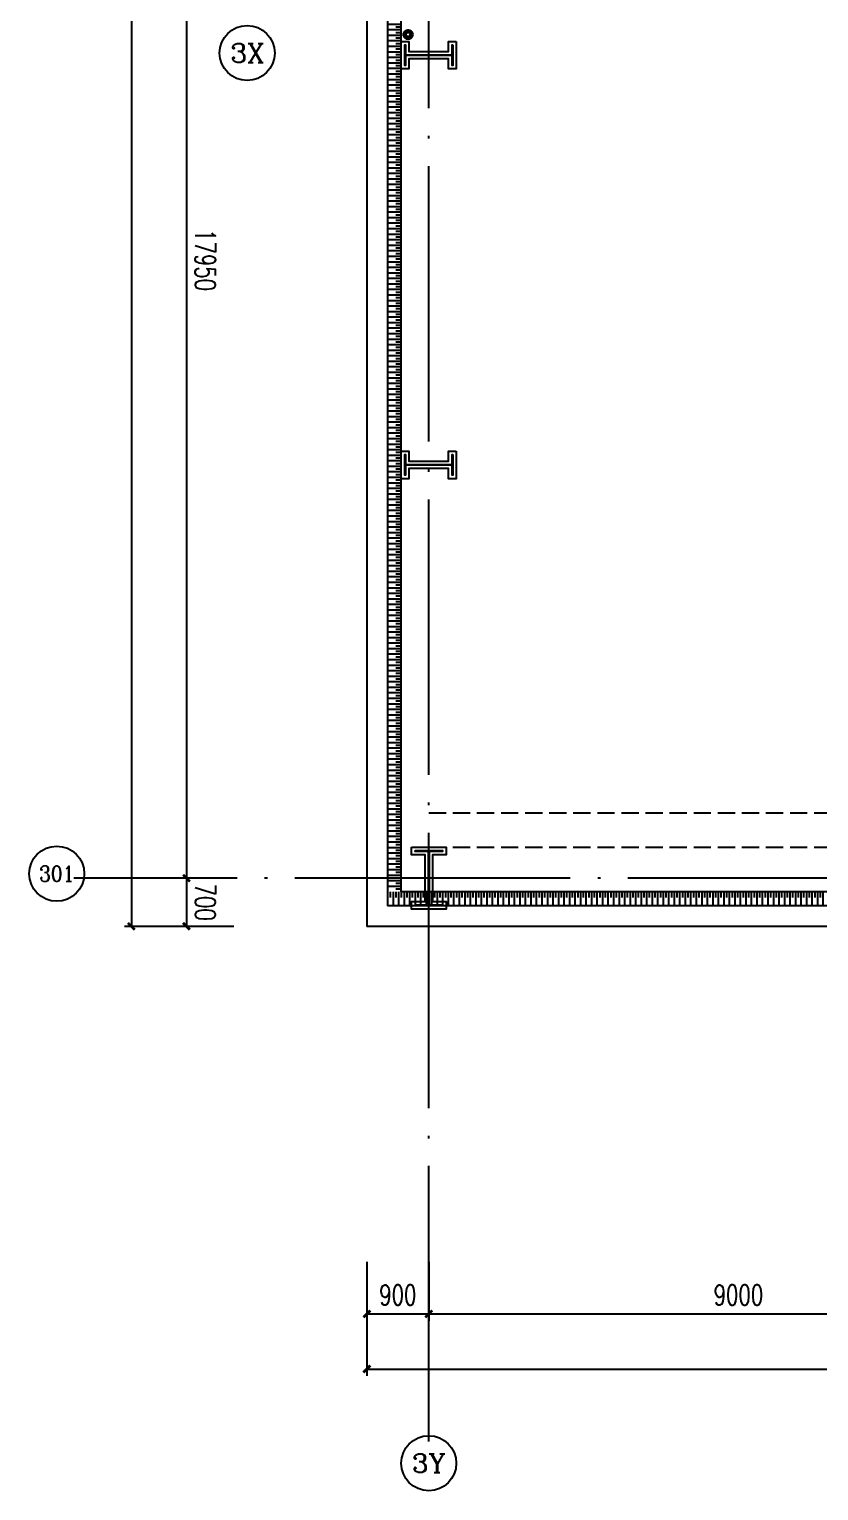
# Model space of a CAD drawing. Extents: x -1396510 to 1250330, y -1892470 to 1623980.
# Drawn here: x 629669 to 641143, y -1368770 to -1347547 of the extents above; entities that cross this region are included whole.
import ezdxf
from ezdxf.enums import TextEntityAlignment as Align

# ---------------------------------------------------------------- set-up
doc = ezdxf.new("R2010")
doc.units = 0
doc.header["$LTSCALE"] = 1000
doc.header["$MEASUREMENT"] = 0
doc.linetypes.add('DASH', pattern=[0.35, 0.25, -0.1])
doc.linetypes.add('DOTE', pattern=[2.42, 2, -0.2, 0.02, -0.2])
doc.layers.get('Defpoints').update_dxf_attribs({"color": 210})
for name, color, linetype in [('99平面图例外参$0$A-HATCH-2', 251, 'Continuous'), ('A-AXIS-D', 1, 'Continuous'), ('A-AXIS-DOTE', 14, 'DOTE'), ('A-HATCH-2', 251, 'Continuous'), ('A-LIN-V', 9, 'Continuous'), ('A-WINDOW', 140, 'Continuous'), ('AS-COLN', 6, 'Continuous'), ('AS-WALL', 40, 'Continuous'), ('SB_ZF消火栓', 10, 'Continuous')]:
    doc.layers.add(name, color=color, linetype=linetype)
doc.layers.add('A-云线2', color=3, linetype='Continuous', plot=False)
doc.layers.add('LG-ZF消防', color=1, linetype='Continuous', lineweight=60)
doc.styles.add('_TCH_AXIS', font='COMPLEX', dxfattribs={"bigfont": 'GBCBIG'})
doc.styles.add('_TCH_DIM_T3', font='SIMPLEX', dxfattribs={"width": 0.705882, "bigfont": 'GBCBIG'})
doc.styles.add('A-DIM_T3', font='SIMPLEX', dxfattribs={"width": 0.705882, "bigfont": 'GBCBIG'})
doc.dimstyles.new('_TCH_ARCH&&100', dxfattribs={"dimtxt": 297.5, "dimasz": 100, "dimexe": 100, "dimexo": 100, "dimgap": 126.25, "dimtad": 1, "dimdec": 0, "dimzin": 0, "dimdsep": 46, "dimtxsty": '_TCH_DIM_T3', "dimblk": 'ARCHTICK', "dimcen": 0.09, "dimclrt": 7, "dimazin": 2, "dimtfac": 1, "dimtdec": 0, "dimtix": 1, "dimtmove": 2, "dimatfit": 3, "dimfxl": 0, "dimtolj": 1, "dimtzin": 0, "dimarcsym": 0})
doc.dimstyles.new('A-DIM&&100', dxfattribs={"dimtxt": 297.5, "dimasz": 100, "dimexe": 100, "dimexo": 100, "dimgap": 126.25, "dimtad": 1, "dimdec": 0, "dimzin": 0, "dimdsep": 46, "dimtxsty": 'A-DIM_T3', "dimblk": 'ARCHTICK', "dimcen": 0.09, "dimclrt": 7, "dimazin": 2, "dimtfac": 1, "dimtdec": 0, "dimtix": 1, "dimtmove": 2, "dimatfit": 3, "dimfxl": 0, "dimtolj": 1, "dimtzin": 0, "dimarcsym": 0})

# ---------------------------------------------------------------- blocks, each defined once
blk = doc.blocks.new('4324324')
at = {"layer": 'A-HATCH-2', "color": 8, "linetype": 'DASH'}
for p, q in [((-312854, 549870), (-138054, 549870)), ((-312854, 549370), (-138054, 549370))]:
    blk.add_line(p, q, dxfattribs=at)
blk = doc.blocks.new('w42343243')
at = {"layer": 'A-HATCH-2', "color": 8}
blk.add_lwpolyline([(-165104, 621070), (-164604, 621070), (-164604, 620958), (-164800, 620958), (-164800, 620282), (-164604, 620282), (-164604, 620170), (-165104, 620170), (-165104, 620282), (-164908, 620282), (-164908, 620958), (-165104, 620958)], close=True, dxfattribs=at)
at = {"layer": 'AS-COLN', "color": 3}
blk.add_lwpolyline([(-165054, 621020), (-164654, 621020), (-164654, 621008), (-164850, 621008), (-164850, 620232), (-164654, 620232), (-164654, 620220), (-165054, 620220), (-165054, 620232), (-164858, 620232), (-164858, 621008), (-165054, 621008)], close=True, dxfattribs=at)
blk = doc.blocks.new('nt66')
at = {"layer": 'A-HATCH-2', "color": 8}
blk.add_lwpolyline([(-195840, 766870), (-195440, 766870), (-195440, 766758), (-195586, 766758), (-195586, 766182), (-195440, 766182), (-195440, 766070), (-195840, 766070), (-195840, 766182), (-195694, 766182), (-195694, 766758), (-195840, 766758)], close=True, dxfattribs=at)
at = {"layer": 'AS-COLN'}
blk.add_lwpolyline([(-195790, 766820), (-195490, 766820), (-195490, 766808), (-195636, 766808), (-195636, 766132), (-195490, 766132), (-195490, 766120), (-195790, 766120), (-195790, 766132), (-195644, 766132), (-195644, 766808), (-195790, 766808)], close=True, dxfattribs=at)
blk = doc.blocks.new('42343')
at = {"rotation": 270}
for p in [(-1079324, 365230), (-1079324, 359280)]:
    blk.add_blockref('nt66', p, dxfattribs=at)
at = {"layer": 'A-WINDOW'}
blk.add_blockref('w42343243', (-148000, -71700), dxfattribs=at)
blk = doc.blocks.new('we42342343234')
at = {"layer": 'LG-ZF消防'}
blk.add_circle((-313154, 561170), 50, dxfattribs=at)
blk = doc.blocks.new('_ArchTick')
at = {"color": 0, "linetype": 'ByBlock', "const_width": 0.4}
blk.add_lwpolyline([(-0.5, -0.5), (0.5, 0.5)], dxfattribs=at)
blk = doc.blocks.new('*D5798')
at = {"layer": 'A-AXIS-D', "color": 0, "lineweight": -2, "transparency": 16777216}
for p, q in [((-900, -77370), (-900, -78228)), ((0, -77370), (0, -78228)), ((-900, -78128), (0, -78128))]:
    blk.add_line(p, q, dxfattribs=at)
at = {"layer": 'Defpoints', "color": 0, "transparency": 16777216}
for p in [(-900, -77270), (0, -77270), (0, -78128)]:
    blk.add_point(p, dxfattribs=at)
at = {"layer": 'A-AXIS-D', "color": 0, "lineweight": -2, "transparency": 16777216, "xscale": 100, "yscale": 100, "zscale": 100, "rotation": 180}
blk.add_blockref('_ArchTick', (-900, -78128), dxfattribs=at)
at = {"layer": 'A-AXIS-D', "color": 0, "lineweight": -2, "transparency": 16777216, "xscale": 100, "yscale": 100, "zscale": 100}
blk.add_blockref('_ArchTick', (0, -78128), dxfattribs=at)
at = {"layer": 'A-AXIS-D', "color": 7, "transparency": 16777216, "insert": (-450, -77853), "char_height": 297.5, "attachment_point": 5, "style": '_TCH_DIM_T3'}
blk.add_mtext('\\A1;900', dxfattribs=at)
blk = doc.blocks.new('*D5799')
at = {"layer": 'A-AXIS-D', "color": 0, "lineweight": -2, "transparency": 16777216}
for p, q in [((0, -77370), (0, -78228)), ((9000, -77370), (9000, -78228)), ((0, -78128), (9000, -78128))]:
    blk.add_line(p, q, dxfattribs=at)
at = {"layer": 'Defpoints', "color": 0, "transparency": 16777216}
for p in [(0, -77270), (9000, -77270), (9000, -78128)]:
    blk.add_point(p, dxfattribs=at)
at = {"layer": 'A-AXIS-D', "color": 0, "lineweight": -2, "transparency": 16777216, "xscale": 100, "yscale": 100, "zscale": 100, "rotation": 180}
blk.add_blockref('_ArchTick', (0, -78128), dxfattribs=at)
at = {"layer": 'A-AXIS-D', "color": 0, "lineweight": -2, "transparency": 16777216, "xscale": 100, "yscale": 100, "zscale": 100}
blk.add_blockref('_ArchTick', (9000, -78128), dxfattribs=at)
at = {"layer": 'A-AXIS-D', "color": 7, "transparency": 16777216, "insert": (4500, -77853), "char_height": 297.5, "attachment_point": 5, "style": '_TCH_DIM_T3'}
blk.add_mtext('\\A1;9000', dxfattribs=at)
blk = doc.blocks.new('*D5825')
at = {"layer": 'A-AXIS-D', "color": 0, "lineweight": -2, "transparency": 16777216}
for p, q in [((-2835, -53850), (-3622, -53850)), ((-3522, -53850), (-3522, -71800)), ((-2835, -71800), (-3622, -71800))]:
    blk.add_line(p, q, dxfattribs=at)
at = {"layer": 'Defpoints', "color": 0, "transparency": 16777216}
for p in [(-2735, -53850), (-3522, -71800), (-2735, -71800)]:
    blk.add_point(p, dxfattribs=at)
at = {"layer": 'A-AXIS-D', "color": 0, "lineweight": -2, "transparency": 16777216, "xscale": 100, "yscale": 100, "zscale": 100}
for p, rotation in [((-3522, -53850), 90), ((-3522, -71800), 270)]:
    blk.add_blockref('_ArchTick', p, dxfattribs=dict(at, rotation=rotation))
at = {"layer": 'A-AXIS-D', "color": 7, "transparency": 16777216, "insert": (-3247, -62825), "char_height": 297.5, "attachment_point": 5, "rotation": 270, "style": 'A-DIM_T3'}
blk.add_mtext('\\A1;17950', dxfattribs=at)
blk = doc.blocks.new('*D5826')
at = {"layer": 'A-AXIS-D', "color": 0, "lineweight": -2, "transparency": 16777216}
for p, q in [((-2835, -71800), (-3622, -71800)), ((-3522, -71800), (-3522, -72500)), ((-2835, -72500), (-3622, -72500))]:
    blk.add_line(p, q, dxfattribs=at)
at = {"layer": 'Defpoints', "color": 0, "transparency": 16777216}
for p in [(-2735, -71800), (-3522, -72500), (-2735, -72500)]:
    blk.add_point(p, dxfattribs=at)
at = {"layer": 'A-AXIS-D', "color": 0, "lineweight": -2, "transparency": 16777216, "xscale": 100, "yscale": 100, "zscale": 100}
for p, rotation in [((-3522, -71800), 90), ((-3522, -72500), 270)]:
    blk.add_blockref('_ArchTick', p, dxfattribs=dict(at, rotation=rotation))
at = {"layer": 'A-AXIS-D', "color": 7, "transparency": 16777216, "insert": (-3247, -72150), "char_height": 297.5, "attachment_point": 5, "rotation": 270, "style": 'A-DIM_T3'}
blk.add_mtext('\\A1;700', dxfattribs=at)
blk = doc.blocks.new('*D5830')
at = {"layer": 'A-AXIS-D', "color": 0, "lineweight": -2, "transparency": 16777216}
for p, q in [((-900, -77470), (-900, -79028)), ((184800, -77470), (184800, -79028)), ((-900, -78928), (184800, -78928))]:
    blk.add_line(p, q, dxfattribs=at)
at = {"layer": 'Defpoints', "color": 0, "transparency": 16777216}
for p in [(-900, -77370), (184800, -77370), (184800, -78928)]:
    blk.add_point(p, dxfattribs=at)
at = {"layer": 'A-AXIS-D', "color": 0, "lineweight": -2, "transparency": 16777216, "xscale": 100, "yscale": 100, "zscale": 100, "rotation": 180}
blk.add_blockref('_ArchTick', (-900, -78928), dxfattribs=at)
at = {"layer": 'A-AXIS-D', "color": 0, "lineweight": -2, "transparency": 16777216, "xscale": 100, "yscale": 100, "zscale": 100}
blk.add_blockref('_ArchTick', (184800, -78928), dxfattribs=at)
at = {"layer": 'A-AXIS-D', "color": 7, "transparency": 16777216, "insert": (91950, -78653), "char_height": 297.5, "attachment_point": 5, "style": '_TCH_DIM_T3'}
blk.add_mtext('\\A1;185700', dxfattribs=at)
blk = doc.blocks.new('*D5831')
at = {"layer": 'A-AXIS-D', "color": 0, "lineweight": -2, "transparency": 16777216}
for p, q in [((-2935, 700), (-4422, 700)), ((-4322, 700), (-4322, -72500)), ((-2935, -72500), (-4422, -72500))]:
    blk.add_line(p, q, dxfattribs=at)
at = {"layer": 'Defpoints', "color": 0, "transparency": 16777216}
for p in [(-2835, 700), (-4322, -72500), (-2835, -72500)]:
    blk.add_point(p, dxfattribs=at)
at = {"layer": 'A-AXIS-D', "color": 0, "lineweight": -2, "transparency": 16777216, "xscale": 100, "yscale": 100, "zscale": 100}
for p, rotation in [((-4322, 700), 90), ((-4322, -72500), 270)]:
    blk.add_blockref('_ArchTick', p, dxfattribs=dict(at, rotation=rotation))
at = {"layer": 'A-AXIS-D', "color": 7, "transparency": 16777216, "insert": (-4047, -35900), "char_height": 297.5, "attachment_point": 5, "rotation": 270, "style": 'A-DIM_T3'}
blk.add_mtext('\\A1;73200', dxfattribs=at)
blk = doc.blocks.new('99平面图例外参$0$$LinePat$填挖边坡')
at = {"color": 0}
for p, q in [((0, 0), (0, -1500)), ((300, 0), (300, -600))]:
    blk.add_line(p, q, dxfattribs=at)
at = {"layer": 'Defpoints', "color": 0}
blk.add_point((600, 0), dxfattribs=at)
blk = doc.blocks.new('世赫3#厂房一层0821')
at = {"layer": 'A-AXIS-D'}
for centre in [(-2639.2, -59818.4), (-5406.7, -71735.7), (0, -80296)]:
    blk.add_circle(centre, 400, dxfattribs=at)
at = {"layer": 'A-AXIS-DOTE', "color": 8, "ltscale": 2}
for p, q in [((0, -79980), (0, 6235)), ((190814.2, -71800), (-5155.8, -71800))]:
    blk.add_line(p, q, dxfattribs=at)
at = {"layer": 'A-LIN-V'}
for p, q in [((-400, -72000.1), (-400, -53465.8)), ((30800, -72000.1), (-400, -72000.1))]:
    blk.add_line(p, q, dxfattribs=at)
at = {"layer": 'AS-WALL'}
for p, q in [((-900, -55850), (-900, -72500.1)), ((-600, -55850), (-600, -72200.1)), ((31400, -72200.1), (-600, -72200.1)), ((31700, -72500.1), (-900, -72500.1))]:
    blk.add_line(p, q, dxfattribs=at)
at = {"layer": '99平面图例外参$0$A-HATCH-2', "color": 203, "yscale": 0.1333333333333333, "zscale": 0.1333333333333333}
for p, xscale, rotation in [((-400, -59403.2), 0.1337246376890766, 270.0000000008202), ((-400, -59483.4), 0.1337246376890766, 270.0000000008202), ((-400, -59563.7), 0.1337246376890766, 270.0000000008202), ((-400, -59643.9), 0.1337246376890766, 270.0000000008202), ((-400, -59724.1), 0.1337246376890766, 270.0000000008202), ((-400, -59804.4), 0.1337246376890766, 270.0000000008202), ((-400, -59884.6), 0.1337246376890766, 270.0000000008202), ((-400, -59964.8), 0.1337246376890766, 270.0000000008202), ((-400, -60045.1), 0.1337246376890766, 270.0000000008202), ((-400, -60125.3), 0.1337246376890766, 270.0000000008202), ((-400, -60205.5), 0.1337246376890766, 270.0000000008202), ((-400, -60285.8), 0.1337246376890766, 270.0000000008202), ((-400, -60366), 0.1337246376890766, 270.0000000008202), ((-400, -60446.2), 0.1337246376890766, 270.0000000008202), ((-400, -60526.5), 0.1337246376890766, 270.0000000008202), ((-400, -60606.7), 0.1337246376890766, 270.0000000008202), ((-400, -60686.9), 0.1337246376890766, 270.0000000008202), ((-400, -60767.2), 0.1337246376890766, 270.0000000008202), ((-400, -60847.4), 0.1337246376890766, 270.0000000008202), ((-400, -60927.7), 0.1337246376890766, 270.0000000008202), ((-400, -61007.9), 0.1337246376890766, 270.0000000008202), ((-400, -61088.1), 0.1337246376890766, 270.0000000008202), ((-400, -61168.4), 0.1337246376890766, 270.0000000008202), ((-400, -61248.6), 0.1337246376890766, 270.0000000008202), ((-400, -61328.8), 0.1337246376890766, 270.0000000008202), ((-400, -61409.1), 0.1337246376890766, 270.0000000008202), ((-400, -61489.3), 0.1337246376890766, 270.0000000008202), ((-400, -61569.5), 0.1337246376890766, 270.0000000008202), ((-400, -61649.8), 0.1337246376890766, 270.0000000008202), ((-400, -61730), 0.1337246376890766, 270.0000000008202), ((-400, -61810.2), 0.1337246376890766, 270.0000000008202), ((-400, -61890.5), 0.1337246376890766, 270.0000000008202), ((-400, -61970.7), 0.1337246376890766, 270.0000000008202), ((-400, -62050.9), 0.1337246376890766, 270.0000000008202), ((-400, -62131.2), 0.1337246376890766, 270.0000000008202), ((-400, -62211.4), 0.1337246376890766, 270.0000000008202), ((-400, -62291.6), 0.1337246376890766, 270.0000000008202), ((-400, -62371.9), 0.1337246376890766, 270.0000000008202), ((-400, -62452.1), 0.1337246376890766, 270.0000000008202), ((-400, -62532.3), 0.1337246376890766, 270.0000000008202), ((-400, -62612.6), 0.1337246376890766, 270.0000000008202), ((-400, -62692.8), 0.1337246376890766, 270.0000000008202), ((-400, -62773.1), 0.1337246376890766, 270.0000000008202), ((-400, -62853.3), 0.1337246376890766, 270.0000000008202), ((-400, -62933.5), 0.1337246376890766, 270.0000000008202), ((-400, -63013.8), 0.1337246376890766, 270.0000000008202), ((-400, -63094), 0.1337246376890766, 270.0000000008202), ((-400, -63174.2), 0.1337246376890766, 270.0000000008202), ((-400, -63254.5), 0.1337246376890766, 270.0000000008202), ((-400, -63334.7), 0.1337246376890766, 270.0000000008202), ((-400, -63414.9), 0.1337246376890766, 270.0000000008202), ((-400, -63495.2), 0.1337246376890766, 270.0000000008202), ((-400, -63575.4), 0.1337246376890766, 270.0000000008202), ((-400, -63655.6), 0.1337246376890766, 270.0000000008202), ((-400, -63735.9), 0.1337246376890766, 270.0000000008202), ((-400, -63816.1), 0.1337246376890766, 270.0000000008202), ((-400, -63896.3), 0.1337246376890766, 270.0000000008202), ((-400, -63976.6), 0.1337246376890766, 270.0000000008202), ((-400, -64056.8), 0.1337246376890766, 270.0000000008202), ((-400, -64137), 0.1337246376890766, 270.0000000008202), ((-400, -64217.3), 0.1337246376890766, 270.0000000008202), ((-400, -64297.5), 0.1337246376890766, 270.0000000008202), ((-400, -64377.7), 0.1337246376890766, 270.0000000008202), ((-400, -64458), 0.1337246376890766, 270.0000000008202), ((-400, -64538.2), 0.1337246376890766, 270.0000000008202), ((-400, -64618.5), 0.1337246376890766, 270.0000000008202), ((-400, -64698.7), 0.1337246376890766, 270.0000000008202), ((-400, -64778.9), 0.1337246376890766, 270.0000000008202), ((-400, -64859.2), 0.1337246376890766, 270.0000000008202), ((-400, -64939.4), 0.1337246376890766, 270.0000000008202), ((-400, -65019.6), 0.1337246376890766, 270.0000000008202), ((-400, -65099.9), 0.1337246376890766, 270.0000000008202), ((-400, -65180.1), 0.1337246376890766, 270.0000000008202), ((-400, -65260.3), 0.1337246376890766, 270.0000000008202), ((-400, -65340.6), 0.1337246376890766, 270.0000000008202), ((-400, -65420.8), 0.1337246376890766, 270.0000000008202), ((-400, -65501), 0.1337246376890766, 270.0000000008202), ((-400, -65581.3), 0.1337246376890766, 270.0000000008202), ((-400, -65661.5), 0.1337246376890766, 270.0000000008202), ((-400, -65741.7), 0.1337246376890766, 270.0000000008202), ((-400, -65822), 0.1337246376890766, 270.0000000008202), ((-400, -65902.2), 0.1337246376890766, 270.0000000008202), ((-400, -65982.4), 0.1337246376890766, 270.0000000008202), ((-400, -66062.7), 0.1337246376890766, 270.0000000008202), ((-400, -66142.9), 0.1337246376890766, 270.0000000008202), ((-400, -66223.1), 0.1337246376890766, 270.0000000008202), ((-400, -66303.4), 0.1337246376890766, 270.0000000008202), ((-400, -66383.6), 0.1337246376890766, 270.0000000008202), ((-400, -66463.9), 0.1337246376890766, 270.0000000008202), ((-400, -66544.1), 0.1337246376890766, 270.0000000008202), ((-400, -66624.3), 0.1337246376890766, 270.0000000008202), ((-400, -66704.6), 0.1337246376890766, 270.0000000008202), ((-400, -66784.8), 0.1337246376890766, 270.0000000008202), ((-400, -66865), 0.1337246376890766, 270.0000000008202), ((-400, -66945.3), 0.1337246376890766, 270.0000000008202), ((-400, -67025.5), 0.1337246376890766, 270.0000000008202), ((-400, -67105.7), 0.1337246376890766, 270.0000000008202), ((-400, -67186), 0.1337246376890766, 270.0000000008202), ((-400, -67266.2), 0.1337246376890766, 270.0000000008202), ((-400, -67346.4), 0.1337246376890766, 270.0000000008202), ((-400, -67426.7), 0.1337246376890766, 270.0000000008202), ((-400, -67506.9), 0.1337246376890766, 270.0000000008202), ((-400, -67587.1), 0.1337246376890766, 270.0000000008202), ((-400, -67667.4), 0.1337246376890766, 270.0000000008202), ((-400, -67747.6), 0.1337246376890766, 270.0000000008202), ((-400, -67827.8), 0.1337246376890766, 270.0000000008202), ((-400, -67908.1), 0.1337246376890766, 270.0000000008202), ((-400, -67988.3), 0.1337246376890766, 270.0000000008202), ((-400, -68068.5), 0.1337246376890766, 270.0000000008202), ((-400, -68148.8), 0.1337246376890766, 270.0000000008202), ((-400, -68229), 0.1337246376890766, 270.0000000008202), ((-400, -68309.3), 0.1337246376890766, 270.0000000008202), ((-400, -68389.5), 0.1337246376890766, 270.0000000008202), ((-400, -68469.7), 0.1337246376890766, 270.0000000008202), ((-400, -68550), 0.1337246376890766, 270.0000000008202), ((-400, -68630.2), 0.1337246376890766, 270.0000000008202), ((-400, -68710.4), 0.1337246376890766, 270.0000000008202), ((-400, -68790.7), 0.1337246376890766, 270.0000000008202), ((-400, -68870.9), 0.1337246376890766, 270.0000000008202), ((-400, -68951.1), 0.1337246376890766, 270.0000000008202), ((-400, -69031.4), 0.1337246376890766, 270.0000000008202), ((-400, -69111.6), 0.1337246376890766, 270.0000000008202), ((-400, -69191.8), 0.1337246376890766, 270.0000000008202), ((-400, -69272.1), 0.1337246376890766, 270.0000000008202), ((-400, -69352.3), 0.1337246376890766, 270.0000000008202), ((-400, -69432.5), 0.1337246376890766, 270.0000000008202), ((-400, -69512.8), 0.1337246376890766, 270.0000000008202), ((-400, -69593), 0.1337246376890766, 270.0000000008202), ((-400, -69673.2), 0.1337246376890766, 270.0000000008202), ((-400, -69753.5), 0.1337246376890766, 270.0000000008202), ((-400, -69833.7), 0.1337246376890766, 270.0000000008202), ((-400, -69913.9), 0.1337246376890766, 270.0000000008202), ((-400, -69994.2), 0.1337246376890766, 270.0000000008202), ((-400, -70074.4), 0.1337246376890766, 270.0000000008202), ((-400, -70154.7), 0.1337246376890766, 270.0000000008202), ((-400, -70234.9), 0.1337246376890766, 270.0000000008202), ((-400, -70315.1), 0.1337246376890766, 270.0000000008202), ((-400, -70395.4), 0.1337246376890766, 270.0000000008202), ((-400, -70475.6), 0.1337246376890766, 270.0000000008202), ((-400, -70555.8), 0.1337246376890766, 270.0000000008202), ((-400, -70636.1), 0.1337246376890766, 270.0000000008202), ((-400, -70716.3), 0.1337246376890766, 270.0000000008202), ((-400, -70796.5), 0.1337246376890766, 270.0000000008202), ((-400, -70876.8), 0.1337246376890766, 270.0000000008202), ((-400, -70957), 0.1337246376890766, 270.0000000008202), ((-400, -71037.2), 0.1337246376890766, 270.0000000008202), ((-400, -71117.5), 0.1337246376890766, 270.0000000008202), ((-400, -71197.7), 0.1337246376890766, 270.0000000008202), ((-400, -71277.9), 0.1337246376890766, 270.0000000008202), ((-400, -71358.2), 0.1337246376890766, 270.0000000008202), ((-400, -71438.4), 0.1337246376890766, 270.0000000008202), ((-400, -71518.6), 0.1337246376890766, 270.0000000008202), ((-400, -71598.9), 0.1337246376890766, 270.0000000008202), ((-400, -71679.1), 0.1337246376890766, 270.0000000008202), ((-400, -71759.3), 0.1337246376890766, 270.0000000008202), ((-400, -71839.6), 0.1337246376890766, 270.0000000008202), ((-400, -71919.8), 0.1337246376890766, 270.0000000008202), ((-519.9, -72000.1), -0.1335034007147995, 9.563318506210876e-10), ((-439.8, -72000.1), -0.1335034007147995, 9.563318506210876e-10), ((-359.7, -72000.1), -0.1335034007147995, 9.563318506210876e-10), ((-279.6, -72000.1), -0.1335034007147995, 9.563318506210876e-10), ((-199.5, -72000.1), -0.1335034007147995, 9.563318506210876e-10), ((-119.4, -72000.1), -0.1335034007147995, 9.563318506210876e-10), ((-39.3, -72000.1), -0.1335034007147995, 9.563318506210876e-10), ((40.8, -72000.1), -0.1335034007147995, 9.563318506210876e-10), ((120.9, -72000.1), -0.1335034007147995, 9.563318506210876e-10), ((201, -72000.1), -0.1335034007147995, 9.563318506210876e-10), ((281.1, -72000.1), -0.1335034007147995, 9.563318506210876e-10), ((361.2, -72000.1), -0.1335034007147995, 9.563318506210876e-10), ((441.3, -72000.1), -0.1335034007147995, 9.563318506210876e-10), ((521.4, -72000.1), -0.1335034007147995, 9.563318506210876e-10), ((601.5, -72000.1), -0.1335034007147995, 9.563318506210876e-10), ((681.6, -72000.1), -0.1335034007147995, 9.563318506210876e-10), ((761.7, -72000.1), -0.1335034007147995, 9.563318506210876e-10), ((841.8, -72000.1), -0.1335034007147995, 9.563318506210876e-10), ((921.9, -72000.1), -0.1335034007147995, 9.563318506210876e-10), ((1002, -72000.1), -0.1335034007147995, 9.563318506210876e-10), ((1082.1, -72000.1), -0.1335034007147995, 9.563318506210876e-10), ((1162.2, -72000.1), -0.1335034007147995, 9.563318506210876e-10), ((1242.3, -72000.1), -0.1335034007147995, 9.563318506210876e-10), ((1322.4, -72000.1), -0.1335034007147995, 9.563318506210876e-10), ((1402.6, -72000.1), -0.1335034007147995, 9.563318506210876e-10), ((1482.7, -72000.1), -0.1335034007147995, 9.563318506210876e-10), ((1562.8, -72000.1), -0.1335034007147995, 9.563318506210876e-10), ((1642.9, -72000.1), -0.1335034007147995, 9.563318506210876e-10), ((1723, -72000.1), -0.1335034007147995, 9.563318506210876e-10), ((1803.1, -72000.1), -0.1335034007147995, 9.563318506210876e-10), ((1883.2, -72000.1), -0.1335034007147995, 9.563318506210876e-10), ((1963.3, -72000.1), -0.1335034007147995, 9.563318506210876e-10), ((2043.4, -72000.1), -0.1335034007147995, 9.563318506210876e-10), ((2123.5, -72000.1), -0.1335034007147995, 9.563318506210876e-10), ((2203.6, -72000.1), -0.1335034007147995, 9.563318506210876e-10), ((2283.7, -72000.1), -0.1335034007147995, 9.563318506210876e-10), ((2363.8, -72000.1), -0.1335034007147995, 9.563318506210876e-10), ((2443.9, -72000.1), -0.1335034007147995, 9.563318506210876e-10), ((2524, -72000.1), -0.1335034007147995, 9.563318506210876e-10), ((2604.1, -72000.1), -0.1335034007147995, 9.563318506210876e-10), ((2684.2, -72000.1), -0.1335034007147995, 9.563318506210876e-10), ((2764.3, -72000.1), -0.1335034007147995, 9.563318506210876e-10), ((2844.4, -72000.1), -0.1335034007147995, 9.563318506210876e-10), ((2924.5, -72000.1), -0.1335034007147995, 9.563318506210876e-10), ((3004.6, -72000.1), -0.1335034007147995, 9.563318506210876e-10), ((3084.7, -72000.1), -0.1335034007147995, 9.563318506210876e-10), ((3164.8, -72000.1), -0.1335034007147995, 9.563318506210876e-10), ((3244.9, -72000.1), -0.1335034007147995, 9.563318506210876e-10), ((3325, -72000.1), -0.1335034007147995, 9.563318506210876e-10), ((3405.1, -72000.1), -0.1335034007147995, 9.563318506210876e-10), ((3485.2, -72000.1), -0.1335034007147995, 9.563318506210876e-10), ((3565.3, -72000.1), -0.1335034007147995, 9.563318506210876e-10), ((3645.4, -72000.1), -0.1335034007147995, 9.563318506210876e-10), ((3725.5, -72000.1), -0.1335034007147995, 9.563318506210876e-10), ((3805.6, -72000.1), -0.1335034007147995, 9.563318506210876e-10), ((3885.7, -72000.1), -0.1335034007147995, 9.563318506210876e-10), ((3965.8, -72000.1), -0.1335034007147995, 9.563318506210876e-10), ((4045.9, -72000.1), -0.1335034007147995, 9.563318506210876e-10), ((4126, -72000.1), -0.1335034007147995, 9.563318506210876e-10), ((4206.1, -72000.1), -0.1335034007147995, 9.563318506210876e-10), ((4286.2, -72000.1), -0.1335034007147995, 9.563318506210876e-10), ((4366.3, -72000.1), -0.1335034007147995, 9.563318506210876e-10), ((4446.4, -72000.1), -0.1335034007147995, 9.563318506210876e-10), ((4526.5, -72000.1), -0.1335034007147995, 9.563318506210876e-10), ((4606.6, -72000.1), -0.1335034007147995, 9.563318506210876e-10), ((4686.7, -72000.1), -0.1335034007147995, 9.563318506210876e-10), ((4766.8, -72000.1), -0.1335034007147995, 9.563318506210876e-10), ((4846.9, -72000.1), -0.1335034007147995, 9.563318506210876e-10), ((4927, -72000.1), -0.1335034007147995, 9.563318506210876e-10), ((5007.1, -72000.1), -0.1335034007147995, 9.563318506210876e-10), ((5087.2, -72000.1), -0.1335034007147995, 9.563318506210876e-10), ((5167.3, -72000.1), -0.1335034007147995, 9.563318506210876e-10), ((5247.4, -72000.1), -0.1335034007147995, 9.563318506210876e-10), ((5327.6, -72000.1), -0.1335034007147995, 9.563318506210876e-10), ((5407.7, -72000.1), -0.1335034007147995, 9.563318506210876e-10), ((5487.8, -72000.1), -0.1335034007147995, 9.563318506210876e-10), ((5567.9, -72000.1), -0.1335034007147995, 9.563318506210876e-10), ((5648, -72000.1), -0.1335034007147995, 9.563318506210876e-10), ((5728.1, -72000.1), -0.1335034007147995, 9.563318506210876e-10)]:
    blk.add_blockref('99平面图例外参$0$$LinePat$填挖边坡', p, dxfattribs=dict(at, xscale=xscale, rotation=rotation))
at = {"layer": 'A-WINDOW'}
for name in ['42343', '4324324']:
    blk.add_blockref(name, (312854.2, -620720), dxfattribs=at)
at = {"layer": 'SB_ZF消火栓'}
blk.add_blockref('we42342343234', (312854.2, -620720), dxfattribs=at)
at = {"layer": 'A-AXIS-D', "color": 7, "style": '_TCH_AXIS'}
for s, height, p, p2 in [('3X', 276.42, (-2882.7, -59956.6), (-2395.7, -59956.6)), ('301', 224.46, (-5663.2, -71847.9), (-5150.2, -71847.9)), ('3Y', 270.86, (-245.1, -80431.5), (245.1, -80431.5))]:
    blk.add_text(s, height=height, dxfattribs=at).set_placement(p, p2, align=Align.FIT)
at = {"layer": 'A-AXIS-D'}
for base, p1, p2, picture, middle in [((-4321.6, -72500.1), (-2835.2, 700), (-2835.2, -72500.1), '*D5831', (-4046.6, -35900)), ((-3521.6, -71800), (-2735.2, -53850), (-2735.2, -71800), '*D5825', (-3246.6, -62825)), ((-3521.6, -72500.1), (-2735.2, -71800), (-2735.2, -72500.1), '*D5826', (-3246.6, -72150))]:
    dim = blk.add_linear_dim(base=base, p1=p1, p2=p2, angle=270, dimstyle='A-DIM&&100', dxfattribs=at)
    dim.commit()
    dim.dimension.update_dxf_attribs({"geometry": picture, "text_midpoint": middle, "dimtype": 161, "text_rotation": 270})
for base, p1, p2, picture, middle in [((0, -78127.8), (-900, -77269.8), (0, -77269.8), '*D5798', (-450, -77852.8)), ((184800, -78927.8), (-900, -77369.8), (184800, -77369.8), '*D5830', (91950, -78652.8)), ((9000, -78127.8), (0, -77269.8), (9000, -77269.8), '*D5799', (4500, -77852.8))]:
    dim = blk.add_linear_dim(base=base, p1=p1, p2=p2, angle=0, dimstyle='_TCH_ARCH&&100', dxfattribs=at)
    dim.commit()
    dim.dimension.update_dxf_attribs({"geometry": picture, "text_midpoint": middle, "dimtype": 161})

msp = doc.modelspace()

# ---------------------------------------------------------------- block references
at = {"layer": 'A-云线2'}
msp.add_blockref('世赫3#厂房一层0821', (635475.8, -1288074), dxfattribs=at)

doc.saveas('drawing.dxf')
